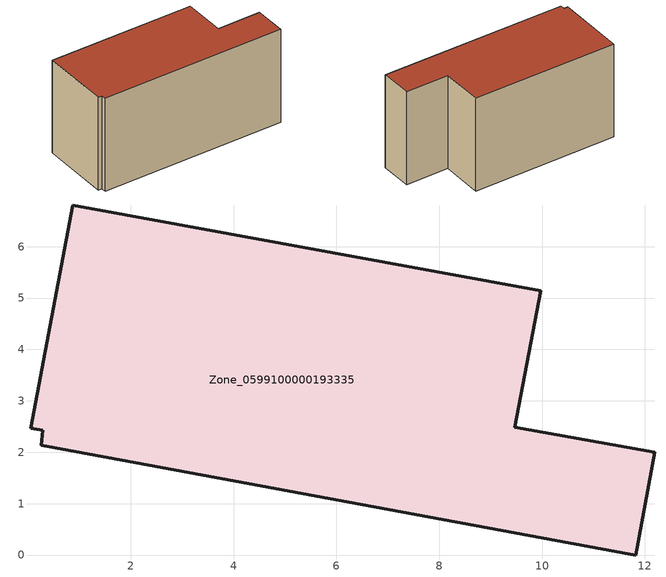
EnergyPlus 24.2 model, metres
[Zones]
Zone_0599100000193335
 floor ground (C_G): 9.47,2.49 12.19,2 11.82,0 0.25,2.13 0.28,2.42 0.06,2.47 0.87,6.81 9.97,5.14 z0
 wall outside (C_F): 0.25,2.13 11.82,0 12.19,2 9.47,2.49 9.97,5.14 0.87,6.81 0.06,2.47 0.28,2.42 0.25,2.13 z0:6.15
 roof outside (C_R): 0.87,6.81 0.06,2.47 0.28,2.42 0.25,2.13 11.82,0 12.19,2 9.47,2.49 9.97,5.14 z6.15
[BUILDING]
Pand.0599100000193335: North Axis=0; Terrain=City; Loads Convergence Tolerance Value=0.04; Temperature Convergence Tolerance Value=0.4; Solar Distribution=FullExterior; Maximum Number of Warmup Days=25; Minimum Number of Warmup Days=1
[Site:Location]
Rotterdam.The.Hague.AP_ZH_NLD Design_Conditions: Latitude=51.96; Longitude=4.45; Time Zone=1; Elevation=-4.5
[SITE:GROUNDTEMPERATURE:BUILDINGSURFACE]
18, 18, 18, 18, 18, 18, 18, 18, 18, 18, 18, 18
[MATERIAL] Thermal Absorptance=0.9; Solar Absorptance=0.7; Visible Absorptance=0.7
Name | Roughness | Thickness | Conductivity | Density | Specific Heat
G.TI.1946 | MediumSmooth | 0.15 | 1 | 540 | 1210
F.TI.1946 | Rough | 0.3 | 0.857143 | 1920 | 840
R.TI.1946 | MediumRough | 0.2 | 0.1 | 1500 | 1000
[CONSTRUCTION]
C_G: G.TI.1946
C_F: F.TI.1946
C_R: R.TI.1946
[ZONE]
Zone_0599100000193335: Type=1; Multiplier=1; Ceiling Height=Autocalculate; Volume=Autocalculate; Floor Area=autocalculate; Part of Total Floor Area=Yes
[ZONEINFILTRATION:DESIGNFLOWRATE]
Infil_Zone_0599100000193335: Zone or ZoneList or Space or SpaceList=Zone_0599100000193335; Schedule=AlwaysOn; Design Flow Rate Calculation Method=Flow/Area; Flow Rate per Floor Area=0.003; Constant Term Coefficient=1; Temperature Term Coefficient=0; Velocity Term Coefficient=0; Velocity Squared Term Coefficient=0
[HVACTEMPLATE:ZONE:IDEALLOADSAIRSYSTEM]
Zone_0599100000193335: Maximum Heating Supply Air Temperature=50; Minimum Cooling Supply Air Temperature=13; Maximum Heating Supply Air Humidity Ratio=0.0156; Minimum Cooling Supply Air Humidity Ratio=0.0077; Heating Limit=NoLimit; Cooling Limit=NoLimit; Dehumidification Control Type=ConstantSensibleHeatRatio; Cooling Sensible Heat Ratio=0.7; Dehumidification Setpoint=60; Humidification Control Type=None; Humidification Setpoint=30; Outdoor Air Method=None; Outdoor Air Flow Rate per Person=0.00944; Outdoor Air Flow Rate per Zone Floor Area=0; Outdoor Air Flow Rate per Zone=0; Demand Controlled Ventilation Type=None; Outdoor Air Economizer Type=NoEconomizer; Heat Recovery Type=None; Sensible Heat Recovery Effectiveness=0.7; Latent Heat Recovery Effectiveness=0.65
[ZONECONTROL:THERMOSTAT]
ThermostatControl_Zone_0599100000193335: Zone or ZoneList=Zone_0599100000193335; Control Type Schedule=DualSetpointControlType; Control 1=Thermostat_Zone_0599100000193335; Temperature Difference Between Cutout And Setpoint=0
[THERMOSTATSETPOINT:DUALSETPOINT]
Thermostat_Zone_0599100000193335: Heating Setpoint Temperature Schedule=HeatingSetpoint_Zone_0599100000193335; Cooling Setpoint Temperature Schedule=CoolingSetpoint_Zone_0599100000193335
[SCHEDULE:COMPACT]
HeatingSetpoint_Zone_0599100000193335: Through: 12/31, For: AllDays, Until: 24:00, 21
CoolingSetpoint_Zone_0599100000193335: Through: 12/31, For: AllDays, Until: 24:00, 24
DualSetpointControlType: Through: 12/31, For: AllDays, Until: 24:00, 4
AlwaysOn: Through: 12/31, For: AllDays, Until: 24:00, 1
